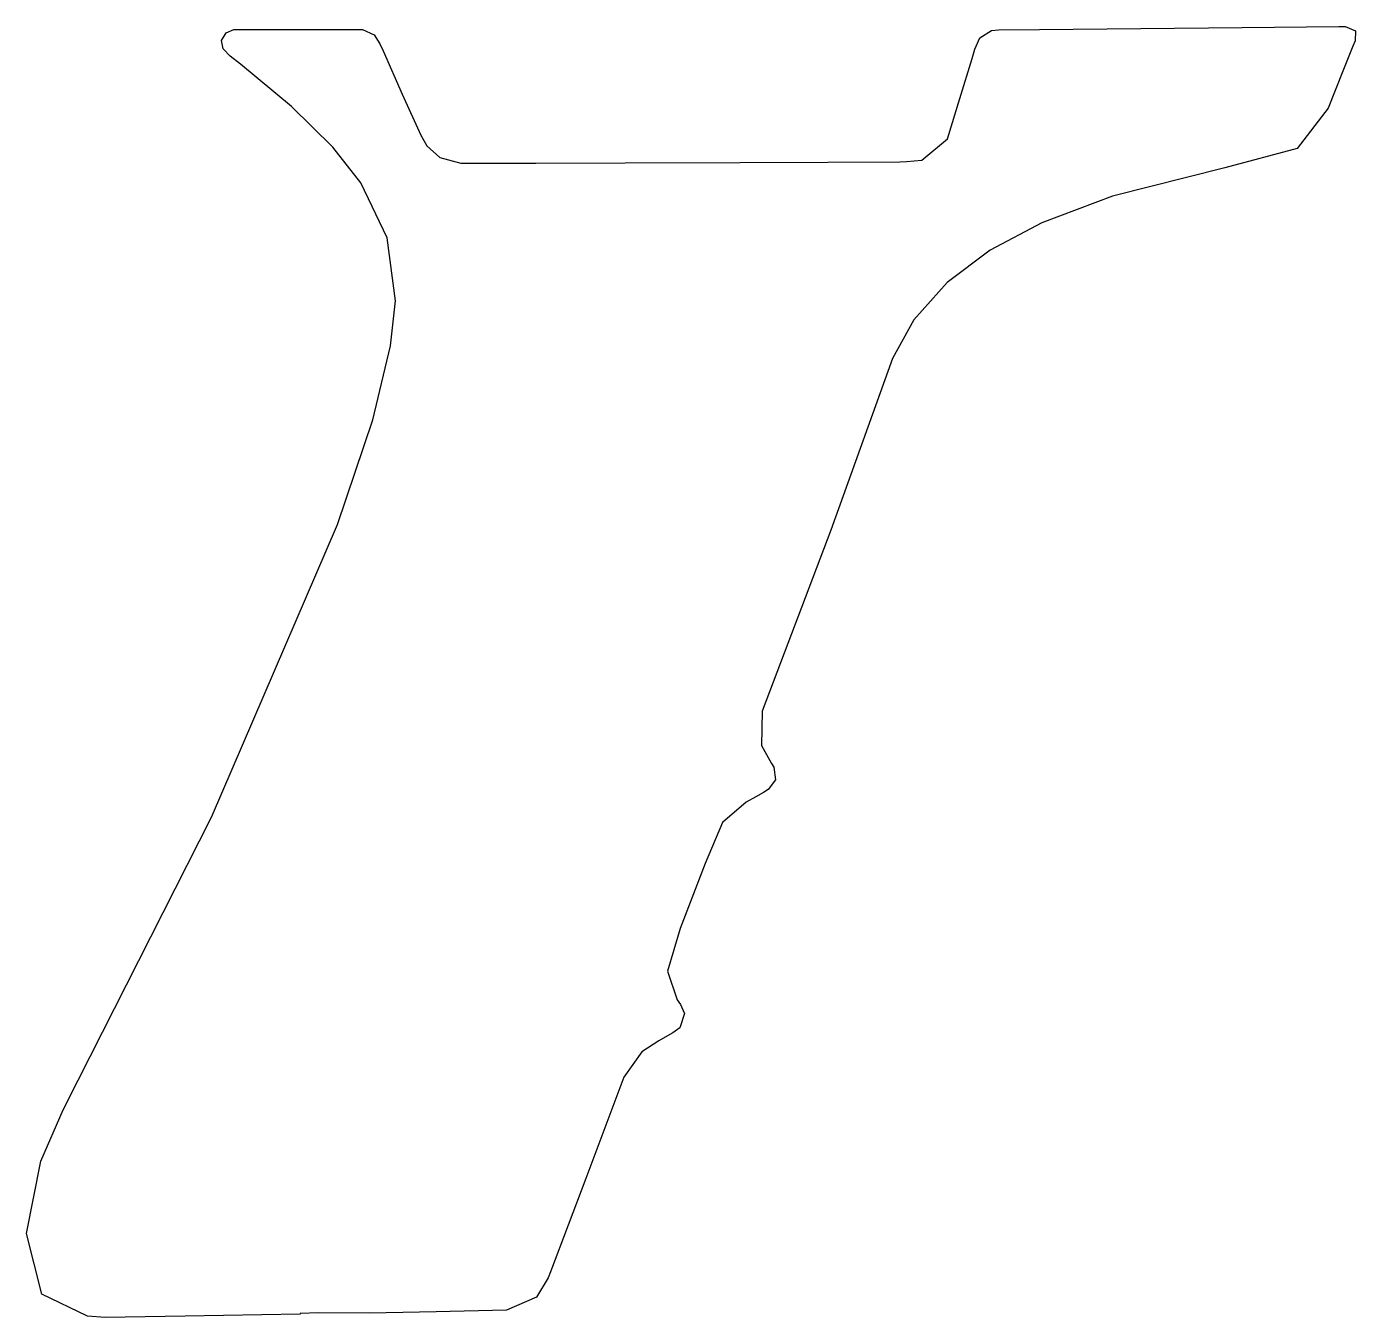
# Model space of a CAD drawing. Header units: millimetres. Extents: x 0 to 22.3, y 0 to 21.7.
import ezdxf

# ---------------------------------------------------------------- set-up
doc = ezdxf.new("R2010")
doc.units = ezdxf.units.MM

msp = doc.modelspace()

# ---------------------------------------------------------------- linework, layer by layer
msp.add_lwpolyline([(4.596, 0.055), (2.663, 0.02), (1.321, 0), (1.024, 0.019), (0.257, 0.388), (0, 1.409), (0.238, 2.625), (0.612, 3.489), (0.869, 3.983), (3.107, 8.405), (5.223, 13.317), (5.816, 15.075), (6.115, 16.321), (6.198, 17.076), (6.058, 18.136), (5.614, 19.059), (5.146, 19.658), (4.45, 20.343), (3.591, 21.053), (3.422, 21.187), (3.3, 21.31), (3.274, 21.449), (3.35, 21.58), (3.482, 21.632), (3.594, 21.636), (4.109, 21.636), (5.206, 21.636), (5.529, 21.636), (5.641, 21.633), (5.836, 21.544), (5.934, 21.395), (5.987, 21.277), (6.31, 20.55), (6.621, 19.858), (6.723, 19.681), (6.941, 19.483), (7.294, 19.386), (8.553, 19.39), (10.054, 19.393), (11.987, 19.402), (13.457, 19.407), (14.665, 19.412), (14.777, 19.415), (15.037, 19.441), (15.467, 19.797), (15.677, 20.472), (15.881, 21.145), (15.927, 21.305), (16.009, 21.492), (16.204, 21.614), (16.325, 21.627), (17.015, 21.633), (20.416, 21.666), (22.038, 21.683), (22.149, 21.683), (22.319, 21.609), (22.312, 21.441), (22.278, 21.354), (22.11, 20.935), (21.864, 20.314), (21.339, 19.632), (20.126, 19.311), (18.238, 18.836), (17.05, 18.387), (16.186, 17.928), (15.46, 17.383), (14.9, 16.757), (14.543, 16.11), (13.507, 13.224), (12.357, 10.186), (12.346, 9.604), (12.509, 9.305), (12.548, 9.242), (12.577, 9.03), (12.456, 8.867), (12.377, 8.818), (12.249, 8.744), (12.087, 8.653), (11.687, 8.313), (11.395, 7.624), (10.98, 6.531), (10.765, 5.816), (10.928, 5.336), (10.981, 5.259), (11.051, 5.103), (10.974, 4.865), (10.855, 4.78), (10.766, 4.731), (10.622, 4.645), (10.332, 4.461), (10.029, 4.036), (9.394, 2.335), (8.797, 0.767), (8.758, 0.663), (8.563, 0.342), (8.06, 0.122), (6.882, 0.094), (5.759, 0.074), (4.904, 0.075), (4.596, 0.067)], close=True)

doc.saveas('drawing.dxf')
